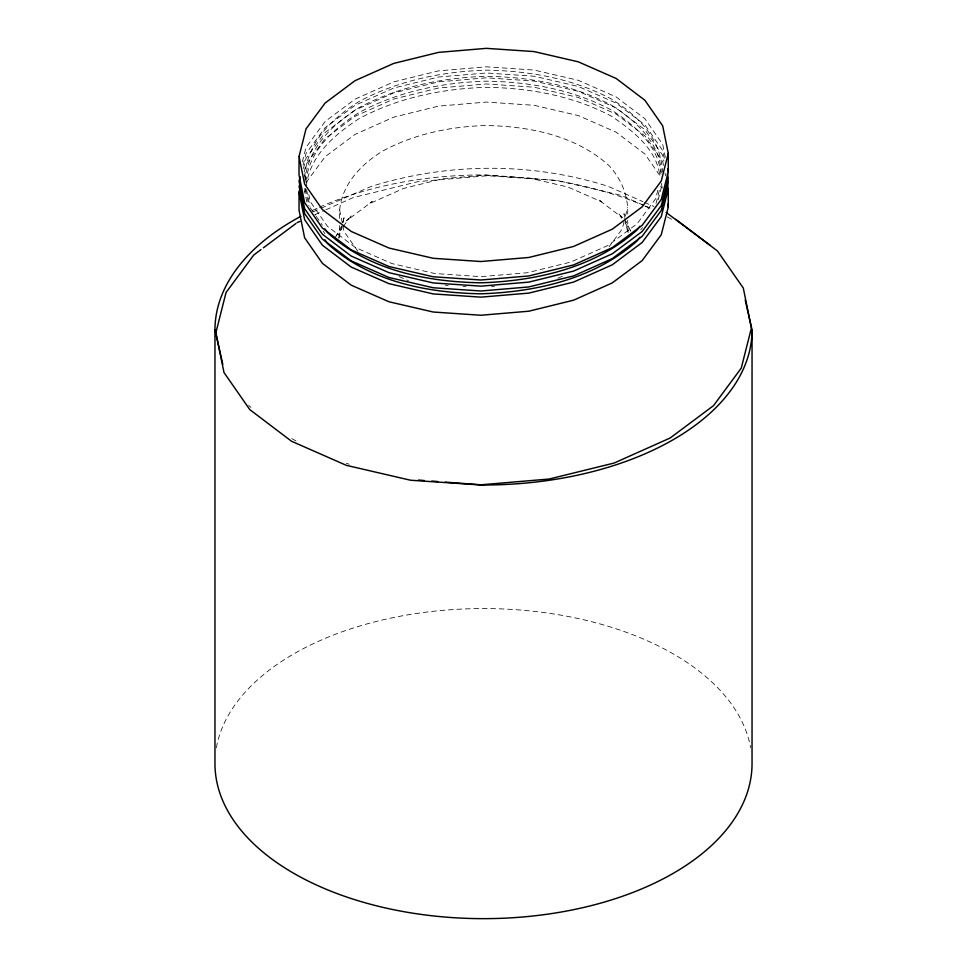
<?xml version="1.0" encoding="UTF-8"?>
<svg xmlns="http://www.w3.org/2000/svg" width="967" height="967" viewBox="0 0 967 967"><rect width="100%" height="100%" fill="white"/><g stroke="black" fill="none" stroke-linecap="round" stroke-linejoin="round"><path stroke-width="0.73" stroke-dasharray="4.83 3.63" d="M338.97 237.761L339.635 225.504M342.886 222.422L344.457 216.1L342.27 224.767M302.357 161.9L306.031 147.347L325.142 121.491L355.046 99.166L393.714 81.893L438.51 70.869L486.389 66.82L534.074 70.047L578.326 80.309L616.124 96.93L644.904 118.748L662.685 144.301L665.332 157.343M303.094 165.152L306.031 153.511L325.142 127.644L355.046 105.318L393.714 88.057L438.51 77.022L486.389 72.984L534.074 76.212L578.326 86.474L616.124 103.082L644.904 124.912L662.685 150.453L664.74 160.607M303.457 168.524L306.031 158.346L325.142 132.479L355.046 110.153L393.714 92.892L438.51 81.857L486.389 77.819L534.074 81.035L578.326 91.309L616.124 107.917L644.904 129.747L662.685 155.288L663.858 161.09M304.194 171.775L306.031 164.499L325.142 138.632L355.046 116.306L393.714 99.045L438.51 88.021L486.389 83.972L534.074 87.199L578.326 97.462L616.124 114.082L644.904 135.9L662.685 161.453L663.567 165.792M304.835 177.408L304.835 174.942C307.808 141.714 332.273 118.3 359.083 101.499C398.199 80.479 442.197 71.522 486.304 70.168C529.747 70.784 573.346 78.69 611.966 99.323C638.546 116.233 661.029 138.656 662.468 171.884M304.835 181.095C307.808 147.878 332.273 124.465 359.083 107.651C398.199 86.631 442.197 77.674 486.304 76.333C529.747 76.937 573.346 84.842 611.966 105.488C635.609 120.875 659.808 142.246 661.331 172.428M305.91 181.711C309.053 150.381 334.195 128.526 359.083 112.486C398.199 91.466 442.197 82.509 486.304 81.168C529.747 81.772 573.346 89.677 611.966 110.323C635.041 125.541 659.325 146.222 661.041 175.861M306.829 201.922L304.835 192.095L305.91 187.864M306.261 186.462C309.549 155.687 334.775 134.522 359.083 118.639C398.199 97.631 442.197 88.674 486.304 87.32C529.747 87.937 573.346 95.842 611.966 116.475C632.902 131.016 657.016 149.111 659.905 176.405M339.635 218.409C337.64 188.807 359.337 164.946 383.319 150.743C414.819 133.821 450.259 126.604 485.785 125.517C529.662 126.278 576.127 135.537 609.44 166.022C621.551 179.415 628.538 196.361 627.668 214.529M338.861 238.329L341.895 226.218M624.029 221.806L622.204 228.998L609.065 246.803M625.492 216.064L627.668 207.434M657.826 190.197L655.686 198.658L637.18 223.703L608.219 245.328L570.76 262.057L527.366 272.73L480.998 276.647L434.812 273.528L391.949 263.58L355.336 247.492L327.462 226.351L310.238 201.607L308.533 193.195M656.049 203.408L660.328 186.498M658.189 199.782L662.105 184.286M341.532 226.06L336.601 235.199M306.031 182.606L325.142 156.739L355.046 134.413L393.714 117.152L438.51 106.128L486.389 102.079L534.074 105.306L578.326 115.569L616.124 132.177L644.904 154.007L660.147 175.909M335.174 237.386L342.27 227.777M343.164 226.568L351.142 215.762L346.343 220.851L372.247 201.511L368.995 203.88L403.469 188.48L442.898 178.702L486.123 175.051L529.167 177.964L568.064 187.078L601.764 201.885L598.404 199.577L622.144 217.575M640.71 229.928L642.475 227.535M312.945 211.954L319.678 208.812M321.044 208.207L371.002 186.51C445.835 163.121 527.063 161.972 602.236 184.528L607.373 186.015L643.055 201.692M314.916 214.686L324.489 210.407M325.855 209.803L353.209 197.582L418.191 181.591L487.622 175.728L556.787 180.406L620.971 195.298L644.264 205.536M557.923 278.218L563.41 275.776M491.466 286.752L494.463 286.51M445.243 285.229L448.217 285.422M463.12 286.437L466.094 286.631M644.433 202.296L654.03 206.515M645.642 206.128L651.117 208.546M399.069 276.586L408.449 280.708M622.349 217.478L618.445 213.477L621.745 218.216M625.057 222.966L630.835 231.27M357.863 251.311L343.986 231.379L342.536 224.223M310.238 207.772L315.411 215.194M316.269 216.427L322.301 225.093M323.159 231.161L324.888 233.639M630.436 230.509L625.854 221.262M624.912 217.49L623.957 213.707L628.042 233.845M665.03 173.045L665.622 175.946M661.331 183.416L662.468 189.036M339.635 209.899L342.245 222.785M304.835 174.942L306.261 181.965M306.539 189.52L309.96 206.37M305.403 188.746L308.824 205.584M628.115 232.624L627.668 220.198M304.835 188.396L304.835 192.095M349.232 464.233A268.536 155.034 0 0 1 346.295 463.241M296.035 440.976A268.536 155.034 0 0 1 290.898 438.003M250.936 407.482A268.536 155.034 0 0 1 248.724 405.221M312.607 210.371A268.536 155.034 0 0 1 317.974 207.881M319.34 207.264A268.536 155.034 0 0 1 483.5 174.918L553.003 180.213A268.536 155.034 0 0 1 643.538 205.463M644.916 206.056A268.536 155.034 0 0 1 651.722 209.114M667.278 216.91A268.536 155.034 0 0 1 672.186 219.642M216.378 747.721A268.536 155.034 0 0 1 483.5 608.569A268.536 155.034 0 0 1 750.622 747.721"/><path stroke-width="1.45" d="M299.033 156.521L306.031 128.877L325.142 103.01L355.046 80.684L393.714 63.423L438.51 52.387L486.389 48.35L534.074 51.577L578.326 61.84L616.124 78.448L644.904 100.278L662.685 125.819L668.27 153.354L668.27 171.836L661.271 199.468L642.161 225.335L612.256 247.661L573.588 264.934L528.792 275.958L480.913 279.995L433.228 276.78L388.976 266.505L351.178 249.897L322.398 228.079L304.617 202.526L299.033 174.991L299.033 156.521L304.617 184.044L322.398 209.597L351.178 231.427L388.976 248.035L433.228 258.298L480.913 261.525L528.792 257.476L573.588 246.452L612.256 229.191L642.161 206.865L661.271 180.998L668.27 153.354M300.145 176.792L299.033 181.155L304.617 208.679L322.398 234.232L351.178 256.05L388.976 272.67L433.228 282.932L480.913 286.159L528.792 282.11L573.588 271.086L612.256 253.825L642.161 231.5L661.271 205.633L668.27 177.988L667.387 173.637M667.387 184.637L668.27 188.976L668.27 207.083L661.271 234.727L642.161 260.594L612.256 282.92L573.588 300.181L528.792 311.217L480.913 315.254L433.228 312.027L388.976 301.764L351.178 285.156L322.398 263.326L304.617 237.785L299.033 210.25L299.033 192.143L300.145 187.779M668.27 188.976L661.271 216.62L642.161 242.487L612.256 264.813L573.588 282.074L528.792 293.11L480.913 297.147L433.228 293.92L388.976 283.657L351.178 267.049L322.398 245.219L304.617 219.678L299.033 192.143M639.828 226.29L637.18 229.868C594.681 267.823 536.6 280.95 480.998 282.811C426.532 281.868 368.838 270.373 327.462 232.515L324.888 228.804M639.828 237.278L637.18 240.856C594.681 278.81 536.6 291.949 480.998 293.799C426.532 292.856 368.838 281.361 327.462 243.503L324.888 239.792M260.981 249.607L253.753 255.01L226.048 292.517L215.895 332.6L223.993 372.537L249.788 409.597L291.514 441.242L346.331 465.332L410.516 480.224L479.68 484.902L549.111 479.04L614.093 463.048L670.179 438.003L713.549 405.62L741.254 368.113L751.407 328.018L743.309 288.093L717.514 251.033L675.788 219.388M263.399 247.806L295.926 223.522M297.123 222.628L299.867 221.407M418.457 480.055L424.392 480.514M431.826 481.07L437.761 481.53M445.183 482.098L483.5 484.999A268.536 155.034 0 0 0 752.036 329.965L745.219 300.024M666.106 212.426L710.37 245.449M300.979 216.245A268.536 155.034 0 0 0 214.964 329.965L222.809 364.402M667.677 168.935L668.27 171.836M667.677 179.922L668.27 182.823L661.271 210.468L642.161 236.323L612.256 258.648L573.588 275.921L528.792 286.945L480.913 290.994L433.228 287.767L388.976 277.505L351.178 260.885L322.398 239.067L304.617 213.514L299.033 185.978M667.677 204.194L668.27 207.083M752.036 329.965L752.036 763.616A268.536 155.034 0 0 1 483.5 918.65A268.536 155.034 0 0 1 214.964 763.616L214.964 329.965"/></g></svg>
